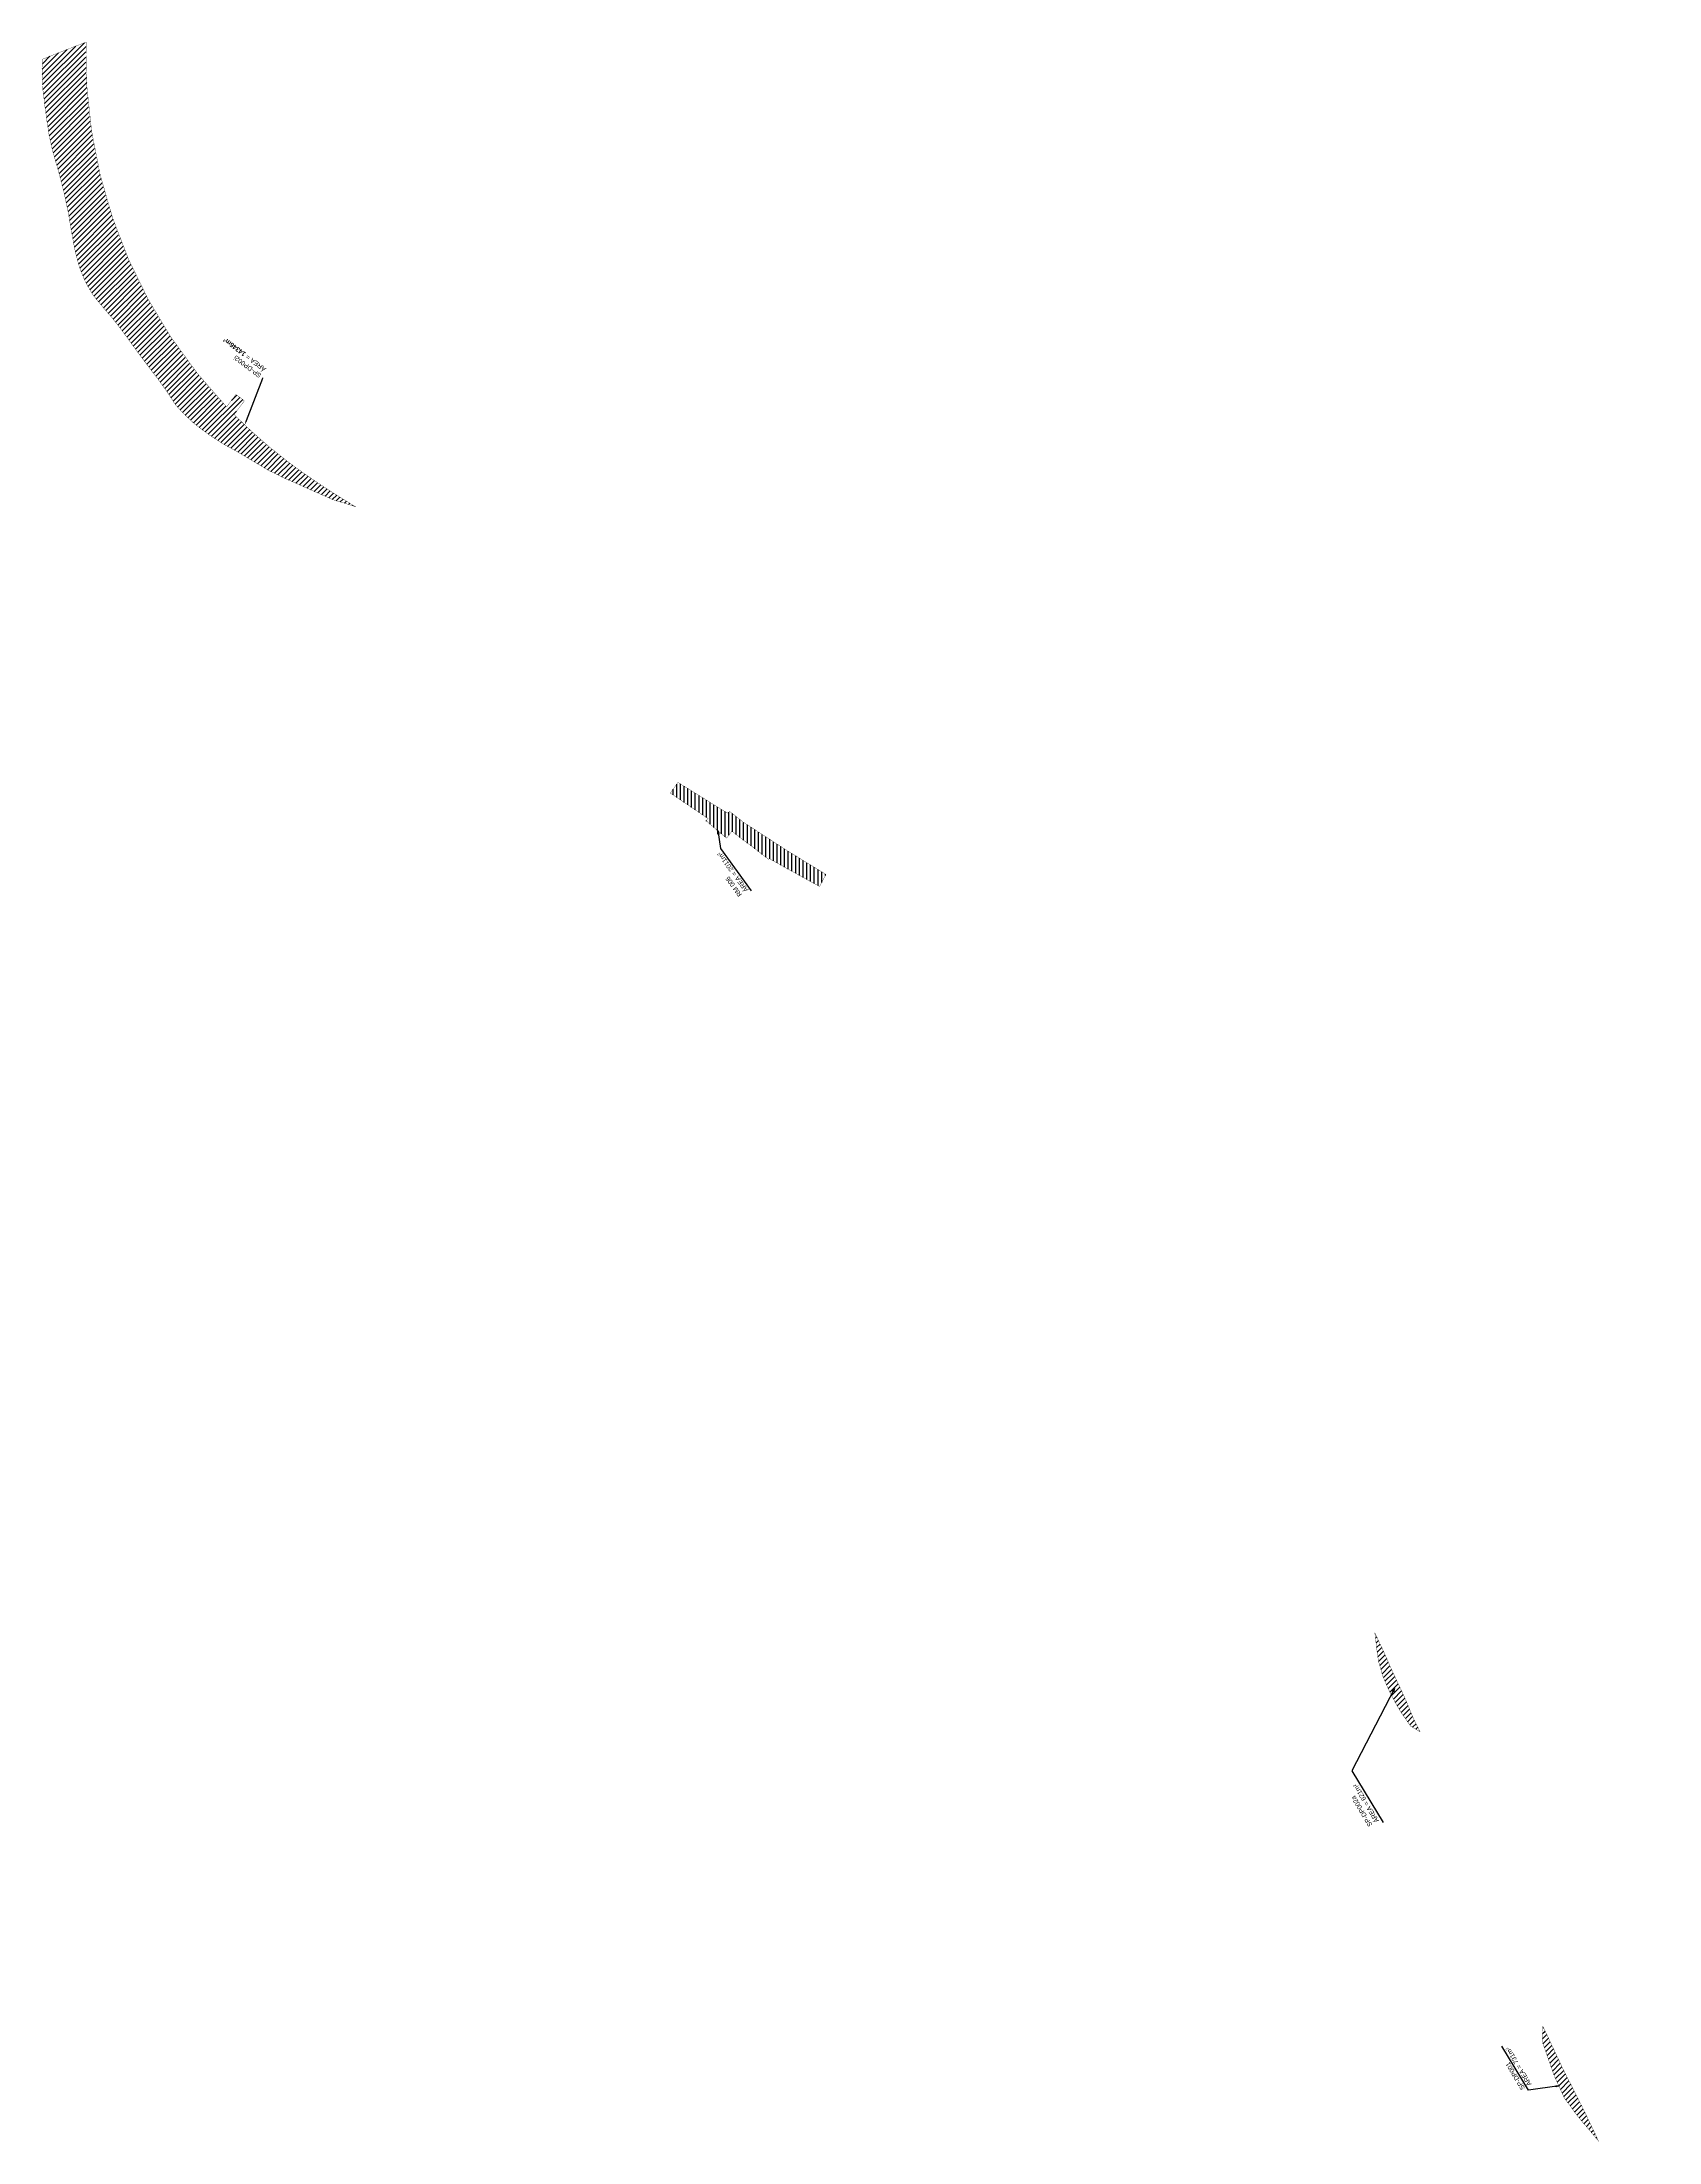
# Model space of a CAD drawing. Header units: metres. Extents: x 287051 to 328239, y 7396995 to 7466021.
# Drawn here: x 321222 to 322603, y 7401691 to 7403484 of the extents above; entities that cross this region are included whole.
import ezdxf
from ezdxf import colors
from ezdxf.entities.mleader import LeaderData, LeaderLine
from ezdxf.math import Vec2, Vec3

# ---------------------------------------------------------------- set-up
doc = ezdxf.new("R2010")
doc.units = ezdxf.units.M
doc.header["$LTSCALE"] = 10
for name, color, linetype in [('DESAPROPRIAÇÃO', 160, 'Continuous'), ('DESOCUPAÇÃO', 50, 'Continuous'), ('U-HZ-TEXTO-DESAP', 2, 'Continuous')]:
    doc.layers.add(name, color=color, linetype=linetype)
doc.styles.add('ARIAL', font='arial.ttf')
doc.styles.add('DIM', font='arial.ttf', dxfattribs={"width": 0.8})
doc.dimstyles.new('U-1_2000', dxfattribs={"dimscale": 2, "dimtxt": 1.5, "dimasz": 0.75, "dimexe": 0.75, "dimexo": 0.75, "dimgap": 0.25, "dimtad": 1, "dimzin": 4, "dimtxsty": 'DIM', "dimblk": 'ARCHTICK', "dimcen": 0.7, "dimdle": 0.75, "dimclrd": 256, "dimclre": 256, "dimclrt": 256, "dimaunit": 1, "dimadec": 3, "dimazin": 2, "dimtfac": 1, "dimtofl": 0, "dimtmove": 0, "dimatfit": 3, "dimldrblk": 'CLOSEDBLANK', "dimfxl": 0, "dimtolj": 1, "dimtzin": 0, "dimlwd": -1, "dimlwe": -1, "dimarcsym": 0})
pattern_1 = [(45, (0, 0), (-2.245064030267288, 2.245064030267288), [])]

# ---------------------------------------------------------------- blocks, each defined once
blk = doc.blocks.new('_ArchTick')
at = {"color": 0, "linetype": 'ByBlock', "const_width": 0.15}
blk.add_lwpolyline([(-0.5, -0.5), (0.5, 0.5)], dxfattribs=at)

msp = doc.modelspace()

# ---------------------------------------------------------------- hatches: boundary and pattern name
at = {"layer": 'DESAPROPRIAÇÃO', "transparency": 33554687}
h = msp.add_hatch(dxfattribs=at)
h.set_pattern_fill('ANSI31', color=256)
h.set_pattern_definition(pattern_1)
edge = h.paths.add_edge_path()
edge.add_arc((321951.7863012104, 7402748.16920534), 703.2828705881255, 142.3707681901408, 143.5688631878394, ccw=False)
edge.add_arc((321650.4028901149, 7403523.853117242), 430.4094513325017, 232.3707681942259, 233.568863191925, ccw=False)
edge.add_arc((320875.1929716875, 7403561.199556984), 636.8904744785084, 322.37076818975737, 323.56886318745484, ccw=False)
edge.add_arc((321694.9639024981, 7403472.685616991), 435.5000000015314, 178.5351970937229, 223.6017776139213, ccw=False)
edge.add_line((321259.6062164981, 7403483.818237619), (321248.2712545683, 7403479.496525609))
edge.add_line((321248.2712545683, 7403479.496525609), (321222.4293833665, 7403469.282370261))
edge.add_line((321222.4293833665, 7403469.282370261), (321222.0578392923, 7403456.299773698))
edge.add_line((321222.0578392923, 7403456.299773698), (321222.6650380963, 7403443.365471626))
edge.add_line((321222.6650380963, 7403443.365471626), (321224.238874193, 7403430.47602513))
edge.add_line((321224.238874193, 7403430.47602513), (321225.9953422201, 7403417.591444208))
edge.add_line((321225.9953422201, 7403417.591444208), (321227.9639004135, 7403404.767043073))
edge.add_line((321227.9639004135, 7403404.767043073), (321230.7509164655, 7403392.120561668))
edge.add_line((321230.7509164655, 7403392.120561668), (321234.2548865555, 7403379.621414891))
edge.add_line((321234.2548865555, 7403379.621414891), (321237.7894553912, 7403367.117947209))
edge.add_line((321237.7894553912, 7403367.117947209), (321240.9517574943, 7403354.527315361))
edge.add_line((321240.9517574943, 7403354.527315361), (321243.6682207874, 7403341.845922943))
edge.add_line((321243.6682207874, 7403341.845922943), (321245.9550823966, 7403329.08306806))
edge.add_line((321245.9550823966, 7403329.08306806), (321248.1425923812, 7403316.286163663))
edge.add_line((321248.1425923812, 7403316.286163663), (321250.6714936427, 7403303.535527024))
edge.add_line((321250.6714936427, 7403303.535527024), (321254.1068447689, 7403291.019095123))
edge.add_line((321254.1068447689, 7403291.019095123), (321259.0133685365, 7403278.971586255))
edge.add_line((321259.0133685365, 7403278.971586255), (321265.6088730189, 7403267.766559493))
edge.add_line((321265.6088730189, 7403267.766559493), (321273.7467104527, 7403257.669691721))
edge.add_line((321273.7467104527, 7403257.669691721), (321282.2235193811, 7403247.83984789))
edge.add_line((321282.2235193811, 7403247.83984789), (321290.1854778883, 7403237.604483619))
edge.add_line((321290.1854778883, 7403237.604483619), (321297.8288712606, 7403227.11474769))
edge.add_line((321297.8288712606, 7403227.11474769), (321305.4279201135, 7403216.582935015))
edge.add_line((321305.4279201135, 7403216.582935015), (321313.2301745889, 7403206.201576819))
edge.add_line((321313.2301745889, 7403206.201576819), (321321.1117986027, 7403195.887995059))
edge.add_line((321321.1117986027, 7403195.887995059), (321328.6765905359, 7403185.357679975))
edge.add_line((321328.6765905359, 7403185.357679975), (321335.6453737593, 7403174.548681663))
edge.add_line((321335.6453737593, 7403174.548681663), (321341.0197196256, 7403168.418344621))
edge.add_line((321341.0197196256, 7403168.418344621), (321351.3377633892, 7403158.592030219))
edge.add_line((321351.3377633892, 7403158.592030219), (321363.369245809, 7403149.344797362))
edge.add_line((321363.369245809, 7403149.344797362), (321376.0587338172, 7403141.029321475))
edge.add_line((321376.0587338172, 7403141.029321475), (321389.3250495051, 7403133.677066433))
edge.add_line((321389.3250495051, 7403133.677066433), (321402.3495675753, 7403125.900908191))
edge.add_line((321402.3495675753, 7403125.900908191), (321415.3579421089, 7403118.138109319))
edge.add_line((321415.3579421089, 7403118.138109319), (321428.956712575, 7403111.478048266))
edge.add_line((321428.956712575, 7403111.478048266), (321442.864753095, 7403105.368763137))
edge.add_line((321442.864753095, 7403105.368763137), (321456.7187256647, 7403099.106519946))
edge.add_line((321456.7187256647, 7403099.106519946), (321470.5853617956, 7403092.998194238))
edge.add_line((321470.5853617956, 7403092.998194238), (321485.1225525904, 7403088.630480557))
edge.add_line((321485.1225525904, 7403088.630480557), (321490.0039268007, 7403086.96304584))
edge.add_arc((322100.4246364243, 7404104.005494117), 1186.165580487769, 239.00270978580392, 239.0281566414639, ccw=False)
edge.add_arc((322012.3610371472, 7403957.427351448), 1015.167482761687, 238.2818888885982, 239.0027098173712, ccw=False)
edge.add_arc((321886.3147994247, 7403753.48532266), 775.4176023651678, 237.4589153847642, 238.2818889021134, ccw=False)
edge.add_arc((321843.603656171, 7403686.548225755), 696.0147264720421, 236.4338006942824, 237.4589153967224, ccw=False)
edge.add_arc((321777.1736539333, 7403586.434952396), 575.8664318527177, 235.3091973827674, 236.4338006871854, ccw=False)
edge.add_arc((321751.9787220957, 7403550.036367301), 531.5985926551102, 233.9907918527253, 235.3091973801447, ccw=False)
edge.add_arc((321710.8680891418, 7403493.471554791), 461.6724733849067, 232.578892290844, 233.9907918671729, ccw=False)
edge.add_arc((321694.9639024662, 7403472.685616953), 435.4999999520847, 224.7998725985525, 232.5788922988815, ccw=False)
h = msp.add_hatch(dxfattribs=at)
h.set_pattern_fill('ANSI31', color=256)
h.set_pattern_definition(pattern_1)
edge = h.paths.add_edge_path()
edge.add_line((322367.6723113045, 7402109.467307417), (322360.1666320229, 7402125.487988759))
edge.add_line((322360.1666320229, 7402125.487988759), (322363.0742944767, 7402102.538988903))
edge.add_line((322363.0742944767, 7402102.538988903), (322363.8469937561, 7402099.272776539))
edge.add_line((322363.8469937561, 7402099.272776539), (322365.2896389325, 7402094.52017956))
edge.add_line((322365.2896389325, 7402094.52017956), (322366.702613495, 7402089.224126364))
edge.add_line((322366.702613495, 7402089.224126364), (322368.5210916503, 7402084.878357353))
edge.add_line((322368.5210916503, 7402084.878357353), (322372.5317990816, 7402075.67874059))
edge.add_line((322372.5317990816, 7402075.67874059), (322372.9990303935, 7402074.582119288))
edge.add_line((322372.9990303935, 7402074.582119288), (322376.3162355816, 7402068.497909758))
edge.add_line((322376.3162355816, 7402068.497909758), (322377.4662637606, 7402066.283367169))
edge.add_line((322377.4662637606, 7402066.283367169), (322378.7121235261, 7402063.990819154))
edge.add_line((322378.7121235261, 7402063.990819154), (322379.9468464067, 7402061.771284653))
edge.add_line((322379.9468464067, 7402061.771284653), (322380.4766286761, 7402060.818949483))
edge.add_line((322380.4766286761, 7402060.818949483), (322381.4870909804, 7402059.237423846))
edge.add_line((322381.4870909804, 7402059.237423846), (322382.8411565261, 7402057.118107407))
edge.add_line((322382.8411565261, 7402057.118107407), (322383.4318478247, 7402056.193586593))
edge.add_line((322383.4318478247, 7402056.193586593), (322383.9482647037, 7402055.485713952))
edge.add_line((322383.9482647037, 7402055.485713952), (322385.955802841, 7402052.733903578))
edge.add_line((322385.955802841, 7402052.733903578), (322390.7680565678, 7402045.67421515))
edge.add_line((322390.7680565678, 7402045.67421515), (322398.9157242705, 7402040.82729009))
edge.add_line((322398.9157242705, 7402040.82729009), (322396.2560760237, 7402046.035195533))
edge.add_arc((322621.9974373261, 7402159.225711078), 252.5297111471043, 204.7083396937668, 206.629956614385, ccw=False)
edge.add_arc((969625.5030761592, 7671571.86086923), 701106.6274483091, 202.607136046349, 202.6076301136011, ccw=False)
edge.add_arc((322146.2732278702, 7401963.707738307), 262.0295281553707, 21.38435987286383, 25.89683505663545)
edge.add_arc((320644.2619806709, 7401244.057497504), 1927.539705127823, 25.6405400120811, 25.83634564587068)
edge.add_line((322379.1296374784, 7402084.083406752), (322375.6531073176, 7402091.545456154))
edge.add_line((322375.6531073176, 7402091.545456154), (322371.0740940653, 7402101.870836985))
edge.add_line((322371.0740940653, 7402101.870836985), (322367.6723113045, 7402109.467307417))
h = msp.add_hatch(dxfattribs=at)
h.set_pattern_fill('ANSI31', color=256)
h.set_pattern_definition(pattern_1)
h.paths.add_polyline_path([(322543.2425741066, 7401708.323519435), (322537.37223584, 7401720.458178536), (322521.1686254567, 7401752.409053129), (322507.3216085637, 7401781.885687764), (322503.6966643471, 7401789.390910433), (322503.3495467362, 7401775.858218722), (322513.5237277123, 7401746.830175512), (322522.2164560319, 7401727.807059064), (322533.9198395618, 7401712.003083479), (322551.3113322945, 7401691.364539573)])
at = {"layer": 'DESOCUPAÇÃO'}
h = msp.add_hatch(dxfattribs=at)
h.set_pattern_fill('ANSI31', color=256, angle=45)
h.set_pattern_definition([(90, (0, 0), (-3.175, 6.661338147750939e-16), [])])
h.paths.add_polyline_path([(321769.63086164, 7402843.042185216), (321763.0014007001, 7402848.773387498), (321758.595578564, 7402842.564758351), (321790.7502668748, 7402820.79193435), (321789.1669119025, 7402818.831057332), (321806.5400218031, 7402804.046620819), (321811.1107129552, 7402809.949591498), (321797.6482288821, 7402820.373640706), (321788.9285970501, 7402827.41450675), (321783.4120737183, 7402831.6810901)])
h.paths.add_polyline_path([(321765.0495904883, 7402851.659670791), (321763.0014007001, 7402848.773387498), (321769.63086164, 7402843.042185216), (321783.4120737183, 7402831.6810901), (321788.9285970501, 7402827.41450675), (321797.6482288821, 7402820.373640706), (321811.1107129393, 7402809.94959151), (321842.6434751739, 7402785.956384763), (321843.0519690797, 7402786.532988927), (321885.3523335499, 7402763.1046326), (321886.0275798133, 7402762.814833241), (321891.4847906931, 7402773.041889057), (321857.8650035366, 7402793.688566079), (321820.8297874171, 7402817.725474384), (321809.3301392987, 7402826.830464015), (321807.3505973609, 7402825.391077737)])

# ---------------------------------------------------------------- linework, layer by layer
at = {"layer": 'DESAPROPRIAÇÃO', "transparency": 33554687, "const_width": 0.25, "flags": 128}
for points in [[(321385.9451643949, 7403165.818105673, -0.005227723237569488), (321394.801564471, 7403177.558072338, -0.005227723237569488), (321387.6166992876, 7403182.978193397, -0.005227723237569488), (321379.5963747744, 7403172.346521203, -0.1992143916132226), (321259.6062164981, 7403483.818237619), (321248.2712545683, 7403479.496525609), (321222.4293833665, 7403469.282370261), (321222.0578392923, 7403456.299773698), (321222.6650380963, 7403443.365471626), (321224.238874193, 7403430.47602513), (321225.9953422201, 7403417.591444208), (321227.9639004135, 7403404.767043073), (321230.7509164655, 7403392.120561668), (321234.2548865555, 7403379.621414891), (321237.7894553912, 7403367.117947209), (321240.9517574943, 7403354.527315361), (321243.6682207874, 7403341.845922943), (321245.9550823966, 7403329.08306806), (321248.1425923812, 7403316.286163663), (321250.6714936427, 7403303.535527024), (321254.1068447689, 7403291.019095123), (321259.0133685365, 7403278.971586255), (321265.6088730189, 7403267.766559493), (321273.7467104527, 7403257.669691721), (321282.2235193811, 7403247.83984789), (321290.1854778883, 7403237.604483619), (321297.8288712606, 7403227.11474769), (321305.4279201135, 7403216.582935015), (321313.2301745889, 7403206.201576819), (321321.1117986027, 7403195.887995059), (321328.6765905359, 7403185.357679975), (321335.6453737593, 7403174.548681663), (321341.0197196256, 7403168.418344621), (321351.3377633892, 7403158.592030219), (321363.369245809, 7403149.344797362), (321376.0587338172, 7403141.029321475), (321389.3250495051, 7403133.677066433), (321402.3495675753, 7403125.900908191), (321415.3579421089, 7403118.138109319), (321428.956712575, 7403111.478048266), (321442.864753095, 7403105.368763137), (321456.7187256647, 7403099.106519946), (321470.5853617956, 7403092.998194238), (321485.1225525904, 7403088.630480557), (321490.0039268007, 7403086.96304584, -0.0001110328543431856), (321489.5522865169, 7403087.234253152, -0.003145185001952716), (321478.6463112386, 7403093.880242481, -0.003590914818048868), (321469.2143880284, 7403099.803668587, -0.004472936521941516), (321458.7770548043, 7403106.595653257, -0.004907046995432352), (321449.4206898717, 7403112.937178501, -0.005752692790094269), (321439.4437952405, 7403120.014294369, -0.006160652016546449), (321430.3242881832, 7403126.815519214, -0.0339554174302653)], [(322367.6723113045, 7402109.467307417), (322360.1666320229, 7402125.487988759), (322363.0742944767, 7402102.538988903), (322363.8469937561, 7402099.272776539), (322365.2896389325, 7402094.52017956), (322366.702613495, 7402089.224126364), (322368.5210916503, 7402084.878357353), (322372.5317990816, 7402075.67874059), (322372.9990303935, 7402074.582119288), (322376.3162355816, 7402068.497909758), (322377.4662637606, 7402066.283367169), (322378.7121235261, 7402063.990819154), (322379.9468464067, 7402061.771284653), (322380.4766286761, 7402060.818949483), (322381.4870909804, 7402059.237423846), (322382.8411565261, 7402057.118107407), (322383.4318478247, 7402056.193586593), (322383.9482647037, 7402055.485713952), (322385.955802841, 7402052.733903578), (322390.7680565678, 7402045.67421515), (322398.9157242705, 7402040.82729009), (322396.2560760237, 7402046.035195533, -0.008384832048094815), (322392.5874916471, 7402053.668466724, -2.155775069074958e-06), (322390.2634333112, 7402059.249631078, 0.01969193207867759), (322381.9902502203, 7402078.149684288, 0.0008543634587727144), (322379.1296374784, 7402084.083406752), (322375.6531073176, 7402091.545456154), (322371.0740940653, 7402101.870836985)]]:
    msp.add_lwpolyline(points, format="xyb", close=True, dxfattribs=at)
msp.add_lwpolyline([(322543.2425741066, 7401708.323519435), (322537.37223584, 7401720.458178536), (322521.1686254567, 7401752.409053129), (322507.3216085637, 7401781.885687764), (322503.6966643471, 7401789.390910433), (322503.3495467362, 7401775.858218722), (322513.5237277123, 7401746.830175512), (322522.2164560319, 7401727.807059064), (322533.9198395618, 7401712.003083479), (322551.3113322945, 7401691.364539573)], close=True, dxfattribs=at)
at = {"layer": 'DESOCUPAÇÃO', "lineweight": -3, "const_width": 0.25}
msp.add_lwpolyline([(321811.1107129393, 7402809.94959151), (321811.1107129393, 7402809.94959151), (321842.6434751739, 7402785.956384763), (321843.0519690797, 7402786.532988927), (321885.3523335499, 7402763.1046326), (321886.0275798133, 7402762.814833241), (321891.4847906931, 7402773.041889057), (321857.8650035366, 7402793.688566079), (321820.8297874171, 7402817.725474384), (321809.3301392987, 7402826.830464015), (321807.3505973609, 7402825.391077737), (321765.0495904883, 7402851.659670791), (321763.0014007001, 7402848.773387498), (321763.0014007001, 7402848.773387498), (321763.0014007001, 7402848.773387498), (321758.595578564, 7402842.564758351), (321790.7502668748, 7402820.79193435), (321789.1669119025, 7402818.831057332), (321806.5400218031, 7402804.046620819), (321811.1107129552, 7402809.949591498), (321811.1107129552, 7402809.949591498)], dxfattribs=at)

# ---------------------------------------------------------------- texts
at = {"layer": 'U-HZ-TEXTO-DESAP', "color": 2, "linetype": 'Continuous', "lineweight": -3, "attachment_point": 7, "style": 'ARIAL'}
for s, insert, char_height, width, rotation in [('{\\C256;RM 006\\PÁREA = 2011m²}', (321825.5002413819, 7402759.923841939), 3.999999999999992, 45.31535198444669, 126.00172044541883), ('{\\C256;                                                           SP-DP002a\\PÁREA = 621m²}', (322364.0842013784, 7401964.861291573), 4, 103.7736377465915, 120.81541361768234), ('{\\C256;                                                              ^ISP-DP001^I\\P^IÁREA = 731m²}', (322502.5573656959, 7401726.281057995), 4, 103.7736377465915, 120.81541361768234)]:
    msp.add_mtext(s, dxfattribs=dict(at, insert=insert, char_height=char_height, width=width, rotation=rotation))

# ---------------------------------------------------------------- leaders
at = {"layer": 'U-HZ-TEXTO-DESAP', "color": 2, "linetype": 'Continuous', "lineweight": -3}
for points in [[(321799.1001522855, 7402810.458380408), (321801.468748698, 7402795.257107735), (321827.7289767273, 7402758.995241191)], [(322377.0274596478, 7402077.716943684), (322340.7012508267, 7402007.657708852), (322367.3497242713, 7401963.261183454)], [(322517.7732337909, 7401738.412960614), (322491.4534499982, 7401734.877158751), (322468.7487873572, 7401772.268681639)]]:
    msp.add_leader(points, dimstyle='U-1_2000', override={"dimscale": 1, "dimasz": 3}, dxfattribs=at)
at = {"layer": 'U-HZ-TEXTO-DESAP', "color": 2}
ml = msp.add_multileader_mtext('Standard', dxfattribs=at)
ml.set_content('{\\C256;SP-DP002i\\PÁREA = \\fArial|b1|i0|c0|p34;\\C2;14346m²}', color=2, style='ARIAL')
ml.set_leader_properties()
ml.build(insert=Vec2(0, 0))
ml.multileader.update_dxf_attribs({"text_right_attachment_type": 6, "dogleg_length": 0.3628800000000003, "arrow_head_size": 4.032})
ctx = ml.context
ctx.base_point, ctx.arrow_head_size, ctx.landing_gap_size, ctx.plane_origin, ctx.plane_x_axis, ctx.plane_y_axis = Vec3(321410.1235083291, 7403197.200682612), 4.032, 2.016, Vec3(321381.2728628682, 7403150.831245089), Vec3(-0.7983183541935103, 0.6022356726048078), Vec3(-0.6022356726048078, -0.7983183541935103)
ctx.right_attachment = 6
notes = []
notes.append((ctx, [(0, (1, 1, 0), (321410.4132020934, 7403196.982143331), (-0.7983183541935103, 0.6022356726048079), 0.3628800000000002, [(0, [(321395.0400078782, 7403156.923194531)], 0, [])])]))
ctx.mtext.insert, ctx.mtext.text_direction, ctx.mtext.rotation, ctx.mtext.width, ctx.mtext.flow_direction = Vec3(321407.2890870838, 7403196.790925245), Vec3(-0.7983183541935103, 0.6022356726048078), 2.49529401557978, 56.02953197884607, 5
for ctx, leaders in notes:
    for number, flags, end, landing, length, lines in leaders:
        leader = LeaderData()
        leader.index, (leader.has_last_leader_line, leader.has_dogleg_vector, leader.attachment_direction) = number, flags
        leader.last_leader_point, leader.dogleg_vector, leader.dogleg_length = Vec3(end), Vec3(landing), length
        for number, points, colour, breaks in lines:
            line = LeaderLine()
            line.index, line.vertices, line.color, line.breaks = number, Vec3.list(points), colors.encode_raw_color(colour), breaks
            leader.lines.append(line)
        ctx.leaders.append(leader)

doc.saveas('drawing.dxf')
